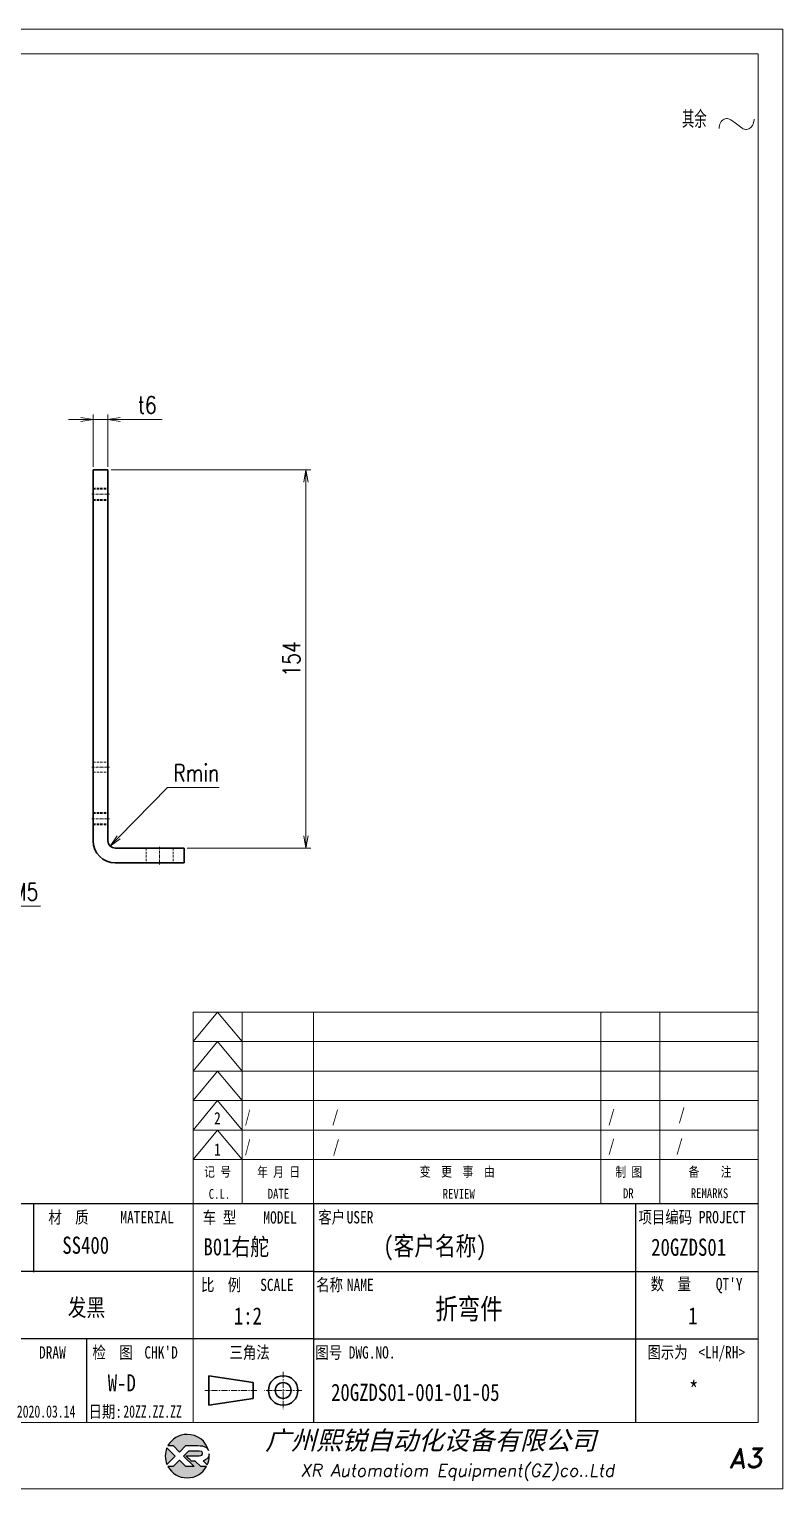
# Model space of a CAD drawing. Header units: millimetres. Extents: x 1333 to 78972, y -42879 to -5704.
# Drawn here: x 71447 to 71754, y -20114 to -19520 of the extents above; entities that cross this region are included whole.
import ezdxf
from ezdxf.enums import TextEntityAlignment as Align

# ---------------------------------------------------------------- set-up
doc = ezdxf.new("R2010")
doc.units = ezdxf.units.MM
doc.header["$LTSCALE"] = 0.5
for name, pattern in [('AM_ISO02W050x2', [3.75, 3, -0.75]), ('AM_ISO08W050x2', [9, 6, -0.75, 1.5, -0.75]), ('CENTER', [2, 1.25, -0.25, 0.25, -0.25]), ('DASHDOT', [18.5, 12, -3, 0.5, -3]), ('DASHED', [19.05, 12.7, -6.35]), ('DOT2', [0.125, 0, -0.125])]:
    doc.linetypes.add(name, pattern=pattern)
for name, color, linetype in [('DIM', 3, 'Continuous'), ('layer 1', 7, 'Continuous'), ('图号', 7, 'Continuous'), ('图名', 7, 'Continuous'), ('图框文字', 7, 'Continuous'), ('数量', 7, 'Continuous'), ('材质', 7, 'Continuous'), ('表面处理', 7, 'Continuous'), ('车型', 7, 'Continuous')]:
    doc.layers.add(name, color=color, linetype=linetype)
for name, color, linetype, lineweight in [('中心线', 2, 'AM_ISO08W050x2', 18), ('图框', 7, 'Continuous', 18), ('标注线', 3, 'Continuous', 18), ('粗实线', 7, 'Continuous', 35), ('虚线', 1, 'AM_ISO02W050x2', 18)]:
    doc.layers.add(name, color=color, linetype=linetype, lineweight=lineweight)
doc.layers.add('打印', color=7, linetype='Continuous', lineweight=15, plot=False)
doc.layers.add('打印-禁用', color=7, linetype='Continuous', lineweight=15, plot=False)
doc.styles.add('DIM', font='romans.shx', dxfattribs={"width": 0.8, "bigfont": 'bigfont.shx'})
doc.styles.add('STYLE1', font='')
doc.styles.add('国标', font='simfang.ttf', dxfattribs={"width": 0.8})
doc.styles.add('机械长仿宋', font='gbenor.shx', dxfattribs={"height": 1, "bigfont": 'gbcbig.shx'})
doc.styles.add('标题字', font='romand.shx', dxfattribs={"oblique": 10, "bigfont": 'bigfont.shx'})
doc.styles.get('STYLE1').set_extended_font_data('SimSun')
doc.dimstyles.new('XR 1-2$0', dxfattribs={"dimscale": 2, "dimtxt": 3.5, "dimasz": 2.5, "dimexe": 1, "dimexo": 0.625, "dimgap": 1.2, "dimtad": 1, "dimdsep": 46, "dimtxsty": 'DIM', "dimblk": 'OPEN', "dimcen": 0, "dimclrd": 8, "dimclre": 8, "dimclrt": 2, "dimazin": 2, "dimtfac": 0.5, "dimtmove": 0, "dimatfit": 3, "dimldrblk": 'OPEN', "dimfxl": 1, "dimtolj": 2, "dimlwd": 13, "dimlwe": 13, "dimarcsym": 0})
doc.dimstyles.new('XR 1-2$3', dxfattribs={"dimscale": 2, "dimtxt": 3.5, "dimasz": 2.5, "dimexe": 1, "dimexo": 0.625, "dimgap": 1.2, "dimtad": 1, "dimtoh": 1, "dimdsep": 46, "dimtxsty": 'DIM', "dimblk": 'OPEN', "dimcen": 0, "dimclrd": 8, "dimclre": 8, "dimclrt": 2, "dimazin": 2, "dimtfac": 0.5, "dimtofl": 0, "dimtmove": 0, "dimatfit": 3, "dimldrblk": 'OPEN', "dimfxl": 1, "dimtolj": 2, "dimlwd": 18, "dimlwe": 18, "dimarcsym": 0})
doc.dimstyles.new('XR 1-2$4', dxfattribs={"dimscale": 2, "dimtxt": 3.5, "dimasz": 2.5, "dimexe": 1, "dimexo": 0.625, "dimgap": 1.2, "dimtad": 1, "dimtoh": 1, "dimdsep": 46, "dimtxsty": 'DIM', "dimblk": 'OPEN', "dimcen": 0, "dimclrd": 8, "dimclre": 8, "dimclrt": 2, "dimazin": 2, "dimtfac": 0.5, "dimtofl": 0, "dimtmove": 0, "dimatfit": 3, "dimldrblk": 'OPEN', "dimfxl": 1, "dimtolj": 2, "dimlwd": 18, "dimlwe": 18, "dimarcsym": 0})

# ---------------------------------------------------------------- blocks, each defined once
blk = doc.blocks.new('XR')
at = {"true_color": 0xfc8000}
h = blk.add_hatch(color=30, dxfattribs=at)
h.set_gradient(color1=(252, 128, 0), rotation=240, one_color=1, tint=1, name='INVCURVED')
edge = h.paths.add_edge_path()
edge.add_spline(control_points=[(-434.18, -5928.47), (-433.9, -5928.74), (-433.63, -5929.01), (-433.63, -5929.01), (-433.63, -5929.01), (-433.63, -5929.01), (-433.36, -5928.74), (-433.09, -5928.47)], knot_values=[0.5625, 0.5625, 0.5625, 0.5625, 0.625, 0.625, 0.625, 0.625, 0.6875, 0.6875, 0.6875, 0.6875], degree=3, periodic=0)
edge.add_spline(control_points=[(-433.09, -5928.47), (-432.82, -5928.2), (-432.54, -5927.93), (-432.54, -5927.93), (-432.54, -5927.93), (-432.54, -5927.93), (-432.04, -5927.93), (-431.53, -5927.93)], knot_values=[0.4375, 0.4375, 0.4375, 0.4375, 0.5, 0.5, 0.5, 0.5, 0.5625, 0.5625, 0.5625, 0.5625], degree=3, periodic=0)
edge.add_spline(control_points=[(-431.53, -5927.93), (-431.03, -5927.93), (-430.52, -5927.93), (-430.52, -5927.93), (-430.52, -5927.93), (-430, -5927.93), (-429.43, -5927.96), (-429.01, -5928.33)], knot_values=[0.25, 0.25, 0.25, 0.25, 0.3125, 0.3125, 0.3125, 0.3125, 0.4375, 0.4375, 0.4375, 0.4375], degree=3, periodic=0)
edge.add_spline(control_points=[(-429.01, -5928.33), (-428.88, -5928.44), (-428.78, -5928.59), (-428.71, -5928.75)], knot_values=[0.125, 0.125, 0.125, 0.125, 0.25, 0.25, 0.25, 0.25], degree=3, periodic=0)
edge.add_spline(control_points=[(-428.71, -5928.75), (-429.13, -5927.18), (-430.58, -5926.02), (-432.31, -5926.02)], knot_values=[0, 0, 0, 0, 0.125, 0.125, 0.125, 0.125], degree=3, periodic=0)
edge.add_spline(control_points=[(-432.31, -5926.02), (-433.72, -5926.02), (-434.94, -5926.79), (-435.58, -5927.93)], knot_values=[0.875, 0.875, 0.875, 0.875, 1, 1, 1, 1], degree=3, periodic=0)
edge.add_spline(control_points=[(-435.58, -5927.93), (-435.58, -5927.93), (-434.72, -5927.93), (-434.72, -5927.93), (-434.72, -5927.93), (-434.72, -5927.93), (-434.45, -5928.2), (-434.18, -5928.47)], knot_values=[0.6875, 0.6875, 0.6875, 0.6875, 0.8125, 0.8125, 0.8125, 0.8125, 0.875, 0.875, 0.875, 0.875], degree=3, periodic=0)
edge = h.paths.add_edge_path()
edge.add_spline(control_points=[(-434.79, -5929.26), (-435.04, -5929.02), (-435.34, -5928.72), (-435.54, -5928.53)], knot_values=[0.562504, 0.562504, 0.562504, 0.562504, 0.656252, 0.656252, 0.656252, 0.656252], degree=3, periodic=0)
edge.add_spline(control_points=[(-435.54, -5928.53), (-435.67, -5928.4), (-435.76, -5928.31), (-435.76, -5928.31), (-435.76, -5928.31), (-435.94, -5928.74), (-436.03, -5929.21), (-436.03, -5929.71)], knot_values=[0.25, 0.25, 0.25, 0.25, 0.312504, 0.312504, 0.312504, 0.312504, 0.562504, 0.562504, 0.562504, 0.562504], degree=3, periodic=0)
edge.add_spline(control_points=[(-436.03, -5929.71), (-436.03, -5930.2), (-435.94, -5930.67), (-435.76, -5931.1), (-435.76, -5931.1), (-435.4, -5930.75), (-435.05, -5930.4)], knot_values=[0.874998, 0.874998, 0.874998, 0.874998, 1.124998, 1.124998, 1.124998, 1.25, 1.25, 1.25, 1.25], degree=3, periodic=0)
edge.add_spline(control_points=[(-435.05, -5930.4), (-434.7, -5930.05), (-434.34, -5929.71), (-434.34, -5929.71), (-434.34, -5929.71), (-434.34, -5929.71), (-434.34, -5929.71), (-434.34, -5929.71)], knot_values=[0.749878, 0.749878, 0.749878, 0.749878, 0.874875, 0.874875, 0.874875, 0.874875, 0.874998, 0.874998, 0.874998, 0.874998], degree=3, periodic=0)
edge.add_spline(control_points=[(-434.34, -5929.71), (-434.34, -5929.71), (-434.34, -5929.71), (-434.34, -5929.71)], knot_values=[0.749634, 0.749634, 0.749634, 0.749634, 0.749817, 0.749817, 0.749817, 0.749817], degree=3, periodic=0)
edge.add_spline(control_points=[(-434.35, -5929.7), (-434.35, -5929.7), (-434.35, -5929.7), (-434.35, -5929.7)], knot_values=[0.738281, 0.738281, 0.738281, 0.738281, 0.742188, 0.742188, 0.742188, 0.742188], degree=3, periodic=0)
edge.add_spline(control_points=[(-434.35, -5929.7), (-434.36, -5929.69), (-434.37, -5929.68), (-434.38, -5929.67)], knot_values=[0.726563, 0.726563, 0.726563, 0.726563, 0.738281, 0.738281, 0.738281, 0.738281], degree=3, periodic=0)
edge.add_spline(control_points=[(-434.38, -5929.67), (-434.38, -5929.66), (-434.39, -5929.65), (-434.4, -5929.65)], knot_values=[0.718751, 0.718751, 0.718751, 0.718751, 0.726563, 0.726563, 0.726563, 0.726563], degree=3, periodic=0)
edge.add_spline(control_points=[(-434.4, -5929.65), (-434.42, -5929.63), (-434.45, -5929.6), (-434.47, -5929.58)], knot_values=[0.703126, 0.703126, 0.703126, 0.703126, 0.718751, 0.718751, 0.718751, 0.718751], degree=3, periodic=0)
edge.add_spline(control_points=[(-434.47, -5929.58), (-434.5, -5929.55), (-434.53, -5929.52), (-434.56, -5929.49)], knot_values=[0.687501, 0.687501, 0.687501, 0.687501, 0.703126, 0.703126, 0.703126, 0.703126], degree=3, periodic=0)
edge.add_spline(control_points=[(-434.56, -5929.49), (-434.63, -5929.42), (-434.71, -5929.35), (-434.79, -5929.26)], knot_values=[0.656252, 0.656252, 0.656252, 0.656252, 0.687501, 0.687501, 0.687501, 0.687501], degree=3, periodic=0)
at = {"true_color": 0x0348ff}
h = blk.add_hatch(color=160, dxfattribs=at)
h.set_gradient(color1=(3, 72, 255), color2=(0, 41, 153), one_color=1, tint=0.3, name='HEMISPHERICAL')
edge = h.paths.add_edge_path()
edge.add_spline(control_points=[(-432.54, -5929.67), (-432.26, -5929.95), (-431.94, -5930.23), (-431.66, -5930.51), (-431.66, -5930.51), (-431.66, -5930.51), (-431.66, -5930.51), (-431.66, -5930.51)], knot_values=[0.736842, 0.736842, 0.736842, 0.736842, 0.789474, 0.789474, 0.789474, 0.789474, 0.802633, 0.802633, 0.802633, 0.802633], degree=3, periodic=0)
edge.add_spline(control_points=[(-431.66, -5930.51), (-431.65, -5930.51), (-431.65, -5930.52), (-431.65, -5930.52)], knot_values=[0.802633, 0.802633, 0.802633, 0.802633, 0.815791, 0.815791, 0.815791, 0.815791], degree=3, periodic=0)
edge.add_spline(control_points=[(-431.65, -5930.52), (-431.64, -5930.53), (-431.64, -5930.53), (-431.64, -5930.53)], knot_values=[0.815791, 0.815791, 0.815791, 0.815791, 0.82237, 0.82237, 0.82237, 0.82237], degree=3, periodic=0)
edge.add_spline(control_points=[(-431.64, -5930.53), (-431.64, -5930.53), (-431.64, -5930.53), (-431.63, -5930.54)], knot_values=[0.82237, 0.82237, 0.82237, 0.82237, 0.828949, 0.828949, 0.828949, 0.828949], degree=3, periodic=0)
edge.add_spline(control_points=[(-431.63, -5930.54), (-431.63, -5930.54), (-431.63, -5930.54), (-431.63, -5930.54), (-431.63, -5930.54), (-431.63, -5930.54), (-431.59, -5930.54), (-431.52, -5930.54)], knot_values=[0.841901, 0.841901, 0.841901, 0.841901, 0.842105, 0.842105, 0.842105, 0.842105, 0.855264, 0.855264, 0.855264, 0.855264], degree=3, periodic=0)
edge.add_spline(control_points=[(-431.52, -5930.54), (-431.46, -5930.54), (-431.38, -5930.54), (-431.3, -5930.54)], knot_values=[0.855264, 0.855264, 0.855264, 0.855264, 0.868422, 0.868422, 0.868422, 0.868422], degree=3, periodic=0)
edge.add_spline(control_points=[(-431.3, -5930.54), (-431.26, -5930.54), (-431.22, -5930.54), (-431.18, -5930.54)], knot_values=[0.868422, 0.868422, 0.868422, 0.868422, 0.875, 0.875, 0.875, 0.875], degree=3, periodic=0)
edge.add_spline(control_points=[(-431.18, -5930.54), (-431.14, -5930.54), (-431.1, -5930.54), (-431.07, -5930.54)], knot_values=[0.875, 0.875, 0.875, 0.875, 0.881579, 0.881579, 0.881579, 0.881579], degree=3, periodic=0)
edge.add_spline(control_points=[(-431.07, -5930.54), (-431.05, -5930.54), (-431.04, -5930.54), (-431.03, -5930.54)], knot_values=[0.881579, 0.881579, 0.881579, 0.881579, 0.884869, 0.884869, 0.884869, 0.884869], degree=3, periodic=0)
edge.add_spline(control_points=[(-431.03, -5930.54), (-431.02, -5930.54), (-431, -5930.54), (-431, -5930.54)], knot_values=[0.884869, 0.884869, 0.884869, 0.884869, 0.888158, 0.888158, 0.888158, 0.888158], degree=3, periodic=0)
edge.add_spline(control_points=[(-431, -5930.54), (-430.99, -5930.54), (-430.99, -5930.54), (-430.98, -5930.54)], knot_values=[0.888158, 0.888158, 0.888158, 0.888158, 0.889803, 0.889803, 0.889803, 0.889803], degree=3, periodic=0)
edge.add_spline(control_points=[(-430.98, -5930.54), (-430.98, -5930.54), (-430.98, -5930.54), (-430.97, -5930.54)], knot_values=[0.889803, 0.889803, 0.889803, 0.889803, 0.891447, 0.891447, 0.891447, 0.891447], degree=3, periodic=0)
edge.add_spline(control_points=[(-430.97, -5930.54), (-430.97, -5930.54), (-430.97, -5930.54), (-430.97, -5930.54)], knot_values=[0.891447, 0.891447, 0.891447, 0.891447, 0.89227, 0.89227, 0.89227, 0.89227], degree=3, periodic=0)
edge.add_spline(control_points=[(-430.97, -5930.54), (-430.97, -5930.54), (-430.97, -5930.54), (-430.97, -5930.54)], knot_values=[0.89227, 0.89227, 0.89227, 0.89227, 0.893092, 0.893092, 0.893092, 0.893092], degree=3, periodic=0)
edge.add_spline(control_points=[(-430.97, -5930.54), (-430.97, -5930.54), (-430.97, -5930.54), (-430.97, -5930.54)], knot_values=[0.893092, 0.893092, 0.893092, 0.893092, 0.893503, 0.893503, 0.893503, 0.893503], degree=3, periodic=0)
edge.add_spline(control_points=[(-430.97, -5930.54), (-430.97, -5930.54), (-430.97, -5930.54), (-430.97, -5930.54)], knot_values=[0.893503, 0.893503, 0.893503, 0.893503, 0.893914, 0.893914, 0.893914, 0.893914], degree=3, periodic=0)
edge.add_spline(control_points=[(-430.97, -5930.54), (-430.97, -5930.54), (-430.97, -5930.54), (-430.97, -5930.54)], knot_values=[0.893914, 0.893914, 0.893914, 0.893914, 0.89412, 0.89412, 0.89412, 0.89412], degree=3, periodic=0)
edge.add_spline(control_points=[(-430.97, -5930.54), (-430.97, -5930.54), (-430.97, -5930.54), (-430.97, -5930.54)], knot_values=[0.89412, 0.89412, 0.89412, 0.89412, 0.894326, 0.894326, 0.894326, 0.894326], degree=3, periodic=0)
edge.add_spline(control_points=[(-430.97, -5930.54), (-430.97, -5930.54), (-430.97, -5930.54), (-430.97, -5930.54)], knot_values=[0.894428, 0.894428, 0.894428, 0.894428, 0.894531, 0.894531, 0.894531, 0.894531], degree=3, periodic=0)
edge.add_spline(control_points=[(-430.97, -5930.54), (-430.97, -5930.54), (-430.97, -5930.54), (-430.97, -5930.54)], knot_values=[0.894531, 0.894531, 0.894531, 0.894531, 0.894583, 0.894583, 0.894583, 0.894583], degree=3, periodic=0)
edge.add_spline(control_points=[(-430.97, -5930.54), (-430.97, -5930.54), (-430.97, -5930.54), (-430.97, -5930.54), (-430.97, -5930.54), (-430.97, -5930.54), (-430.73, -5930.78), (-430.49, -5931.01)], knot_values=[0.894685, 0.894685, 0.894685, 0.894685, 0.894737, 0.894737, 0.894737, 0.894737, 0.921052, 0.921052, 0.921052, 0.921052], degree=3, periodic=0)
edge.add_spline(control_points=[(-430.49, -5931.01), (-430.26, -5931.24), (-430.02, -5931.48), (-430.02, -5931.48)], knot_values=[0.921052, 0.921052, 0.921052, 0.921052, 0.947368, 0.947368, 0.947368, 0.947368], degree=3, periodic=0)
edge.add_spline(control_points=[(-430.02, -5931.48), (-430.02, -5931.48), (-430.02, -5931.48), (-430.02, -5931.48)], knot_values=[0.947522, 0.947522, 0.947522, 0.947522, 0.947573, 0.947573, 0.947573, 0.947573], degree=3, periodic=0)
edge.add_spline(control_points=[(-430.02, -5931.48), (-430.02, -5931.48), (-430.02, -5931.48), (-430.02, -5931.48)], knot_values=[0.947573, 0.947573, 0.947573, 0.947573, 0.947676, 0.947676, 0.947676, 0.947676], degree=3, periodic=0)
edge.add_spline(control_points=[(-430.02, -5931.48), (-430.02, -5931.48), (-430.02, -5931.48), (-430.02, -5931.48)], knot_values=[0.947676, 0.947676, 0.947676, 0.947676, 0.947779, 0.947779, 0.947779, 0.947779], degree=3, periodic=0)
edge.add_spline(control_points=[(-430.02, -5931.48), (-430.02, -5931.48), (-430.02, -5931.48), (-430.02, -5931.48)], knot_values=[0.947779, 0.947779, 0.947779, 0.947779, 0.947984, 0.947984, 0.947984, 0.947984], degree=3, periodic=0)
edge.add_spline(control_points=[(-430.02, -5931.48), (-430.02, -5931.48), (-430.02, -5931.48), (-430.02, -5931.48)], knot_values=[0.947984, 0.947984, 0.947984, 0.947984, 0.94819, 0.94819, 0.94819, 0.94819], degree=3, periodic=0)
edge.add_spline(control_points=[(-430.02, -5931.48), (-430.02, -5931.48), (-430.02, -5931.48), (-430.02, -5931.48)], knot_values=[0.94819, 0.94819, 0.94819, 0.94819, 0.948601, 0.948601, 0.948601, 0.948601], degree=3, periodic=0)
edge.add_spline(control_points=[(-430.02, -5931.48), (-430.02, -5931.48), (-430.02, -5931.48), (-430.02, -5931.48)], knot_values=[0.948601, 0.948601, 0.948601, 0.948601, 0.949012, 0.949012, 0.949012, 0.949012], degree=3, periodic=0)
edge.add_spline(control_points=[(-430.02, -5931.48), (-430.02, -5931.48), (-430.01, -5931.48), (-430.01, -5931.48)], knot_values=[0.949012, 0.949012, 0.949012, 0.949012, 0.949834, 0.949834, 0.949834, 0.949834], degree=3, periodic=0)
edge.add_spline(control_points=[(-430.01, -5931.48), (-430.01, -5931.48), (-430.01, -5931.48), (-430.01, -5931.48)], knot_values=[0.949834, 0.949834, 0.949834, 0.949834, 0.950657, 0.950657, 0.950657, 0.950657], degree=3, periodic=0)
edge.add_spline(control_points=[(-430.01, -5931.48), (-430.01, -5931.48), (-430, -5931.48), (-430, -5931.48)], knot_values=[0.950657, 0.950657, 0.950657, 0.950657, 0.952301, 0.952301, 0.952301, 0.952301], degree=3, periodic=0)
edge.add_spline(control_points=[(-430, -5931.48), (-429.99, -5931.48), (-429.98, -5931.48), (-429.98, -5931.48)], knot_values=[0.952301, 0.952301, 0.952301, 0.952301, 0.953946, 0.953946, 0.953946, 0.953946], degree=3, periodic=0)
edge.add_spline(control_points=[(-429.98, -5931.48), (-429.96, -5931.48), (-429.95, -5931.48), (-429.93, -5931.48)], knot_values=[0.953946, 0.953946, 0.953946, 0.953946, 0.957236, 0.957236, 0.957236, 0.957236], degree=3, periodic=0)
edge.add_spline(control_points=[(-429.93, -5931.48), (-429.91, -5931.48), (-429.89, -5931.48), (-429.87, -5931.48)], knot_values=[0.957236, 0.957236, 0.957236, 0.957236, 0.960525, 0.960525, 0.960525, 0.960525], degree=3, periodic=0)
edge.add_spline(control_points=[(-429.87, -5931.48), (-429.82, -5931.48), (-429.77, -5931.48), (-429.71, -5931.48)], knot_values=[0.960525, 0.960525, 0.960525, 0.960525, 0.967104, 0.967104, 0.967104, 0.967104], degree=3, periodic=0)
edge.add_spline(control_points=[(-429.71, -5931.48), (-429.65, -5931.48), (-429.59, -5931.48), (-429.53, -5931.48)], knot_values=[0.967104, 0.967104, 0.967104, 0.967104, 0.973683, 0.973683, 0.973683, 0.973683], degree=3, periodic=0)
edge.add_spline(control_points=[(-429.53, -5931.48), (-429.41, -5931.48), (-429.29, -5931.48), (-429.19, -5931.48)], knot_values=[0.973683, 0.973683, 0.973683, 0.973683, 0.98684, 0.98684, 0.98684, 0.98684], degree=3, periodic=0)
edge.add_spline(control_points=[(-429.19, -5931.48), (-429.1, -5931.48), (-429.04, -5931.48), (-429.04, -5931.48), (-429.67, -5932.62), (-430.9, -5933.39), (-432.31, -5933.39)], knot_values=[0.98684, 0.98684, 0.98684, 0.98684, 1, 1, 1, 1.052632, 1.052632, 1.052632, 1.052632], degree=3, periodic=0)
edge.add_spline(control_points=[(-432.31, -5933.39), (-433.72, -5933.39), (-434.94, -5932.62), (-435.58, -5931.48), (-435.58, -5931.48), (-435.58, -5931.48), (-435.36, -5931.48), (-435.15, -5931.48)], knot_values=[0.052632, 0.052632, 0.052632, 0.052632, 0.105263, 0.105263, 0.105263, 0.105263, 0.131579, 0.131579, 0.131579, 0.131579], degree=3, periodic=0)
edge.add_spline(control_points=[(-435.15, -5931.48), (-434.93, -5931.48), (-434.72, -5931.48), (-434.72, -5931.48), (-434.72, -5931.48), (-434.72, -5931.48), (-434.45, -5931.21), (-434.18, -5930.94)], knot_values=[0.131579, 0.131579, 0.131579, 0.131579, 0.157895, 0.157895, 0.157895, 0.157895, 0.184211, 0.184211, 0.184211, 0.184211], degree=3, periodic=0)
edge.add_spline(control_points=[(-434.18, -5930.94), (-433.9, -5930.67), (-433.63, -5930.4), (-433.63, -5930.4), (-433.63, -5930.4), (-433.63, -5930.4), (-433.36, -5930.67), (-433.09, -5930.94)], knot_values=[0.184211, 0.184211, 0.184211, 0.184211, 0.210526, 0.210526, 0.210526, 0.210526, 0.236842, 0.236842, 0.236842, 0.236842], degree=3, periodic=0)
edge.add_spline(control_points=[(-433.09, -5930.94), (-432.82, -5931.21), (-432.54, -5931.48), (-432.54, -5931.48), (-432.54, -5931.48), (-432.54, -5931.48), (-432.19, -5931.48), (-431.83, -5931.48)], knot_values=[0.236842, 0.236842, 0.236842, 0.236842, 0.263158, 0.263158, 0.263158, 0.263158, 0.289474, 0.289474, 0.289474, 0.289474], degree=3, periodic=0)
edge.add_spline(control_points=[(-431.83, -5931.48), (-431.48, -5931.48), (-431.12, -5931.48), (-431.12, -5931.48), (-431.12, -5931.48), (-431.12, -5931.48), (-431.57, -5931.03), (-432.02, -5930.59)], knot_values=[0.289474, 0.289474, 0.289474, 0.289474, 0.315789, 0.315789, 0.315789, 0.315789, 0.342105, 0.342105, 0.342105, 0.342105], degree=3, periodic=0)
edge.add_spline(control_points=[(-432.02, -5930.59), (-432.47, -5930.15), (-432.92, -5929.71), (-432.92, -5929.71), (-432.92, -5929.71), (-432.92, -5929.71), (-432.71, -5929.5), (-432.5, -5929.29)], knot_values=[0.342105, 0.342105, 0.342105, 0.342105, 0.368421, 0.368421, 0.368421, 0.368421, 0.394737, 0.394737, 0.394737, 0.394737], degree=3, periodic=0)
edge.add_spline(control_points=[(-432.5, -5929.29), (-432.3, -5929.09), (-432.09, -5928.88), (-432.09, -5928.88)], knot_values=[0.394737, 0.394737, 0.394737, 0.394737, 0.421053, 0.421053, 0.421053, 0.421053], degree=3, periodic=0)
edge.add_spline(control_points=[(-432.09, -5928.88), (-432.09, -5928.88), (-432.06, -5928.86), (-432.06, -5928.86)], knot_values=[0.421053, 0.421053, 0.421053, 0.421053, 0.473684, 0.473684, 0.473684, 0.473684], degree=3, periodic=0)
edge.add_spline(control_points=[(-432.06, -5928.86), (-432.06, -5928.86), (-432.06, -5928.86), (-432.06, -5928.86), (-432.06, -5928.86), (-432.06, -5928.86), (-430.4, -5928.86), (-430.26, -5928.86)], knot_values=[0.473684, 0.473684, 0.473684, 0.473684, 0.473684, 0.473684, 0.473684, 0.473684, 0.526316, 0.526316, 0.526316, 0.526316], degree=3, periodic=0)
edge.add_spline(control_points=[(-430.26, -5928.86), (-429.54, -5928.86), (-429.62, -5929.4), (-429.83, -5929.55)], knot_values=[0.526316, 0.526316, 0.526316, 0.526316, 0.578947, 0.578947, 0.578947, 0.578947], degree=3, periodic=0)
edge.add_spline(control_points=[(-429.83, -5929.55), (-429.94, -5929.62), (-430.08, -5929.65), (-430.26, -5929.65), (-430.26, -5929.65), (-430.26, -5929.65), (-430.48, -5929.65), (-430.71, -5929.66)], knot_values=[0.578947, 0.578947, 0.578947, 0.578947, 0.631579, 0.631579, 0.631579, 0.631579, 0.657895, 0.657895, 0.657895, 0.657895], degree=3, periodic=0)
edge.add_spline(control_points=[(-430.71, -5929.66), (-430.93, -5929.66), (-431.15, -5929.67), (-431.15, -5929.67), (-431.15, -5929.67), (-431.15, -5929.67), (-432.54, -5929.67), (-432.54, -5929.67)], knot_values=[0.657895, 0.657895, 0.657895, 0.657895, 0.684211, 0.684211, 0.684211, 0.684211, 0.736842, 0.736842, 0.736842, 0.736842], degree=3, periodic=0)
edge = h.paths.add_edge_path()
edge.add_spline(control_points=[(-428.6, -5929.32), (-428.61, -5929.67), (-428.76, -5930), (-429.06, -5930.22)], knot_values=[0.8, 0.8, 0.8, 0.8, 1, 1, 1, 1], degree=3, periodic=0)
edge.add_spline(control_points=[(-429.06, -5930.22), (-429.22, -5930.34), (-429.41, -5930.43), (-429.61, -5930.48)], knot_values=[0.6, 0.6, 0.6, 0.6, 0.8, 0.8, 0.8, 0.8], degree=3, periodic=0)
edge.add_spline(control_points=[(-429.61, -5930.48), (-429.61, -5930.48), (-428.9, -5931.19), (-428.9, -5931.19), (-428.9, -5931.19), (-428.69, -5930.73), (-428.58, -5930.23), (-428.58, -5929.71)], knot_values=[0.2, 0.2, 0.2, 0.2, 0.4, 0.4, 0.4, 0.4, 0.6, 0.6, 0.6, 0.6], degree=3, periodic=0)
edge.add_spline(control_points=[(-428.58, -5929.71), (-428.58, -5929.58), (-428.59, -5929.45), (-428.6, -5929.32)], knot_values=[0, 0, 0, 0, 0.2, 0.2, 0.2, 0.2], degree=3, periodic=0)
at = {"layer": 'layer 1', "color": 30}
for points, knots in [([(-432.31, -5926.02), (-430.58, -5926.02), (-429.13, -5927.18), (-428.71, -5928.75), (-428.71, -5928.75), (-428.78, -5928.59), (-428.88, -5928.44), (-429.01, -5928.33), (-429.01, -5928.33), (-429.43, -5927.96), (-430, -5927.93), (-430.52, -5927.93), (-430.52, -5927.93), (-430.52, -5927.93), (-432.54, -5927.93), (-432.54, -5927.93), (-432.54, -5927.93), (-432.54, -5927.93), (-433.63, -5929.01), (-433.63, -5929.01), (-433.63, -5929.01), (-433.63, -5929.01), (-434.72, -5927.93), (-434.72, -5927.93), (-434.72, -5927.93), (-434.72, -5927.93), (-435.58, -5927.93), (-435.58, -5927.93), (-435.58, -5927.93), (-434.94, -5926.79), (-433.72, -5926.02), (-432.31, -5926.02)], [0, 0, 0, 0, 0.125, 0.125, 0.125, 0.125, 0.25, 0.25, 0.25, 0.25, 0.375, 0.375, 0.375, 0.375, 0.5, 0.5, 0.5, 0.5, 0.625, 0.625, 0.625, 0.625, 0.75, 0.75, 0.75, 0.75, 0.875, 0.875, 0.875, 0.875, 1, 1, 1, 1]), ([(-435.76, -5931.1), (-435.94, -5930.67), (-436.03, -5930.2), (-436.03, -5929.71), (-436.03, -5929.71), (-436.03, -5929.21), (-435.94, -5928.74), (-435.76, -5928.31), (-435.76, -5928.31), (-435.76, -5928.31), (-434.34, -5929.71), (-434.34, -5929.71), (-434.34, -5929.71), (-434.34, -5929.71), (-435.76, -5931.1), (-435.76, -5931.1)], [0, 0, 0, 0, 0.25, 0.25, 0.25, 0.25, 0.5, 0.5, 0.5, 0.5, 0.75, 0.75, 0.75, 0.75, 1, 1, 1, 1])]:
    blk.add_open_spline(points, degree=3, knots=knots, dxfattribs=at)
at = {"layer": 'layer 1', "color": 154}
for points, knots in [([(-429.04, -5931.48), (-429.67, -5932.62), (-430.9, -5933.39), (-432.31, -5933.39), (-432.31, -5933.39), (-433.72, -5933.39), (-434.94, -5932.62), (-435.58, -5931.48), (-435.58, -5931.48), (-435.58, -5931.48), (-434.72, -5931.48), (-434.72, -5931.48), (-434.72, -5931.48), (-434.72, -5931.48), (-433.63, -5930.4), (-433.63, -5930.4), (-433.63, -5930.4), (-433.63, -5930.4), (-432.54, -5931.48), (-432.54, -5931.48), (-432.54, -5931.48), (-432.54, -5931.48), (-431.12, -5931.48), (-431.12, -5931.48), (-431.12, -5931.48), (-431.12, -5931.48), (-432.92, -5929.71), (-432.92, -5929.71), (-432.92, -5929.71), (-432.92, -5929.71), (-432.09, -5928.88), (-432.09, -5928.88), (-432.09, -5928.88), (-432.09, -5928.88), (-432.06, -5928.86), (-432.06, -5928.86), (-432.06, -5928.86), (-432.06, -5928.86), (-430.4, -5928.86), (-430.26, -5928.86), (-430.26, -5928.86), (-429.54, -5928.86), (-429.62, -5929.4), (-429.83, -5929.55), (-429.83, -5929.55), (-429.94, -5929.62), (-430.08, -5929.65), (-430.26, -5929.65), (-430.26, -5929.65), (-430.26, -5929.65), (-431.15, -5929.67), (-431.15, -5929.67), (-431.15, -5929.67), (-431.15, -5929.67), (-432.54, -5929.67), (-432.54, -5929.67), (-432.54, -5929.67), (-432.26, -5929.95), (-431.94, -5930.23), (-431.66, -5930.51), (-431.66, -5930.51), (-431.66, -5930.51), (-431.63, -5930.54), (-431.63, -5930.54), (-431.63, -5930.54), (-431.63, -5930.54), (-430.97, -5930.54), (-430.97, -5930.54), (-430.97, -5930.54), (-430.97, -5930.54), (-430.02, -5931.48), (-430.02, -5931.48), (-430.02, -5931.48), (-430.02, -5931.48), (-429.04, -5931.48), (-429.04, -5931.48)], [0, 0, 0, 0, 0.052632, 0.052632, 0.052632, 0.052632, 0.105263, 0.105263, 0.105263, 0.105263, 0.157895, 0.157895, 0.157895, 0.157895, 0.210526, 0.210526, 0.210526, 0.210526, 0.263158, 0.263158, 0.263158, 0.263158, 0.315789, 0.315789, 0.315789, 0.315789, 0.368421, 0.368421, 0.368421, 0.368421, 0.421053, 0.421053, 0.421053, 0.421053, 0.473684, 0.473684, 0.473684, 0.473684, 0.526316, 0.526316, 0.526316, 0.526316, 0.578947, 0.578947, 0.578947, 0.578947, 0.631579, 0.631579, 0.631579, 0.631579, 0.684211, 0.684211, 0.684211, 0.684211, 0.736842, 0.736842, 0.736842, 0.736842, 0.789474, 0.789474, 0.789474, 0.789474, 0.842105, 0.842105, 0.842105, 0.842105, 0.894737, 0.894737, 0.894737, 0.894737, 0.947368, 0.947368, 0.947368, 0.947368, 1, 1, 1, 1]), ([(-428.6, -5929.32), (-428.59, -5929.45), (-428.58, -5929.58), (-428.58, -5929.71), (-428.58, -5929.71), (-428.58, -5930.23), (-428.69, -5930.73), (-428.9, -5931.19), (-428.9, -5931.19), (-428.9, -5931.19), (-429.61, -5930.48), (-429.61, -5930.48), (-429.61, -5930.48), (-429.41, -5930.43), (-429.22, -5930.34), (-429.06, -5930.22), (-429.06, -5930.22), (-428.76, -5930), (-428.61, -5929.67), (-428.6, -5929.32)], [0, 0, 0, 0, 0.2, 0.2, 0.2, 0.2, 0.4, 0.4, 0.4, 0.4, 0.6, 0.6, 0.6, 0.6, 0.8, 0.8, 0.8, 0.8, 1, 1, 1, 1])]:
    blk.add_open_spline(points, degree=3, knots=knots, dxfattribs=at)
blk = doc.blocks.new('GZDEH零件A3图框V01版')
at = {"layer": '中心线', "color": 1, "linetype": 'CENTER', "lineweight": 5, "ltscale": 2}
for p, q in [((3175.82, -1822.66), (3175.82, -1830.26)), ((3170.49, -1826.46), (3159.89, -1826.46)), ((3179.62, -1826.46), (3172.02, -1826.46))]:
    blk.add_line(p, q, dxfattribs=at)
at = {"layer": '图框', "linetype": 'Continuous'}
for p, q in [((3272.49, -1554.46), (2882.49, -1554.46)), ((3272.49, -1832.96), (3272.49, -1554.46)), ((3157.49, -1749.46), (3272.49, -1749.46)), ((3157.49, -1832.96), (3157.49, -1749.46)), ((2882.49, -1832.96), (3272.49, -1832.96))]:
    blk.add_line(p, q, dxfattribs=at)
at = {"layer": '图框', "color": 9}
for p, q in [((3157.49, -1755.46), (3162.49, -1749.46)), ((3162.49, -1749.46), (3167.49, -1755.46)), ((3167.49, -1788.46), (3167.49, -1749.46)), ((3240.49, -1788.46), (3240.49, -1749.46)), ((3252.49, -1749.46), (3252.49, -1788.46)), ((3157.49, -1755.46), (3272.49, -1755.46)), ((3157.49, -1761.46), (3162.49, -1755.46)), ((3162.49, -1755.46), (3167.49, -1761.46)), ((3157.49, -1761.46), (3272.49, -1761.46)), ((3157.49, -1767.46), (3162.49, -1761.46)), ((3162.49, -1761.46), (3167.49, -1767.46)), ((3157.49, -1767.46), (3272.49, -1767.46)), ((3157.49, -1773.46), (3162.49, -1767.46)), ((3162.49, -1767.46), (3167.49, -1773.46)), ((3157.49, -1773.46), (3272.49, -1773.46)), ((3157.49, -1779.46), (3162.49, -1773.46)), ((3162.49, -1773.46), (3167.49, -1779.46)), ((3157.49, -1779.46), (3272.49, -1779.46))]:
    blk.add_line(p, q, dxfattribs=at)
at = {"layer": '图框', "color": 9, "linetype": 'Continuous'}
blk.add_line((3181.99, -1749.46), (3181.99, -1832.96), dxfattribs=at)
at = {"layer": '图框', "color": 2, "linetype": 'ByBlock', "lineweight": 35}
for p, q in [((3169.69, -1824.86), (3160.69, -1823.46)), ((3160.69, -1829.46), (3160.69, -1823.46)), ((3169.69, -1824.86), (3169.69, -1828.06)), ((3169.69, -1828.06), (3160.69, -1829.46))]:
    blk.add_line(p, q, dxfattribs=at)
for radius in [3, 1.6]:
    blk.add_circle((3175.82, -1826.46), radius, dxfattribs=at)
at = {"layer": '图框文字', "color": 7}
blk.add_line((3272.49, -1788.46), (3092.49, -1788.46), dxfattribs=at)
at = {"layer": '图框文字', "color": 9}
for p, q in [((3272.49, -1788.46), (3092.49, -1788.46)), ((3124.99, -1788.46), (3124.99, -1802.35)), ((3181.99, -1788.46), (3181.99, -1832.96)), ((3247.49, -1788.46), (3247.49, -1832.96)), ((3181.99, -1802.21), (3092.49, -1802.21)), ((3181.99, -1802.21), (3272.49, -1802.21)), ((3181.99, -1815.96), (3092.49, -1815.96)), ((3135.83, -1815.96), (3135.83, -1832.96)), ((3135.83, -1815.96), (3135.83, -1832.96)), ((3181.99, -1815.96), (3272.49, -1815.96))]:
    blk.add_line(p, q, dxfattribs=at)
at = {"layer": '打印-禁用', "linetype": 'Continuous'}
for p, q in [((3277.49, -1549.46), (2857.49, -1549.46)), ((3277.49, -1846.46), (3277.49, -1549.46)), ((2857.49, -1846.46), (3277.49, -1846.46))]:
    blk.add_line(p, q, dxfattribs=at)
at = {"layer": 'DIM', "xscale": 1.199999999999818, "yscale": 1.199999999999818, "zscale": 1.199999999999818}
blk.add_blockref('XR', (3675.07, 5275.84), dxfattribs=at)
at = {"layer": '图框', "color": 9, "style": '国标', "width": 0.8}
for s, p in [('记 号', (3162.47, -1782.94)), ('年 月 日', (3174.9, -1782.98)), ('变  更  事  由', (3211.24, -1782.93)), ('C.L.', (3162.86, -1787.45)), ('DATE', (3174.85, -1787.42)), ('REVIEW', (3211.55, -1787.45))]:
    blk.add_text(s, height=2, dxfattribs=at).set_placement(p, align=Align.CENTER)
for s, p in [('制 图', (3246.15, -1781.95)), ('备    注', (3262.68, -1781.92)), ('DR', (3246.06, -1786.34)), ('REMARKS', (3262.57, -1786.32))]:
    blk.add_text(s, height=2, dxfattribs=at).set_placement(p, align=Align.MIDDLE)
at = {"layer": '图框文字', "color": 9, "style": '国标', "width": 0.8}
for s, p in [('材  质', (3128.04, -1792.46)), ('项目编码 PROJECT', (3248.13, -1792.43)), ('比  例\u3000', (3159.1, -1806.21)), ('SCALE', (3171.15, -1806.21)), ('名称\u3000', (3182.54, -1806.21)), ('NAME', (3188.8, -1806.21)), ('数  量', (3250.61, -1806.05)), ("QT'Y ", (3263.86, -1806.05)), (' DRAW', (3124.78, -1819.96)), ("CHK'D", (3147.58, -1819.96)), ('三角法', (3164.9, -1819.96)), ('图号', (3182.36, -1819.96)), ('DWG.NO.', (3189.16, -1819.96)), ('图示为', (3249.94, -1819.93)), ('<LH/RH>', (3260.31, -1819.93))]:
    blk.add_text(s, height=2.5, dxfattribs=at).set_placement(p)
for s, p in [('MATERIAL', (3148.14, -1792.46)), ('客户', (3185.68, -1792.46)), ('USER', (3191.46, -1792.46)), ('检  图', (3141.11, -1819.96)), ('日期:', (3139.62, -1832))]:
    blk.add_text(s, height=2.5, dxfattribs=at).set_placement(p, align=Align.CENTER)
for s, p in [('车 型', (3162.87, -1791.2)), ('MODEL', (3175.2, -1791.24))]:
    blk.add_text(s, height=2.5, dxfattribs=at).set_placement(p, align=Align.MIDDLE)
at = {"layer": '图框文字', "color": 7, "lineweight": -3, "style": 'STYLE1', "oblique": 15}
blk.add_text('广州熙锐自动化设备有限公司 ', height=3.8, dxfattribs=at).set_placement((3172.16, -1838.51))
at = {"layer": '图框文字', "color": 7, "style": '标题字', "oblique": 10}
for s, height, p in [('A3', 4, (3269.91, -1840.2)), ('XR Automatiom Equipment(GZ)co..Ltd', 2.5, (3211.26, -1842.9))]:
    blk.add_text(s, height=height, dxfattribs=at).set_placement(p, align=Align.MIDDLE)
blk = doc.blocks.new('DEH A3')
at = {"layer": '图框'}
blk.add_blockref('GZDEH零件A3图框V01版', (-2857.49, 1846.46), dxfattribs=at)
blk = doc.blocks.new('其余不去材料')
at = {"layer": '标注线', "color": 2, "lineweight": 13}
for points in [[(0, 0.17), (0.01, 0.48), (0.07, 0.79), (0.16, 1.09), (0.28, 1.36), (0.44, 1.6), (0.62, 1.8), (0.82, 1.97), (1.04, 2.09), (1.26, 2.17), (1.49, 2.21), (1.72, 2.21), (1.94, 2.17), (2.37, 1.97), (2.41, 1.95)], [(2.41, 1.95), (3.55, 1.11), (4.7, 0.27)], [(4.7, 0.27), (4.91, 0.14), (5.14, 0.05), (5.37, 0), (5.6, 0), (5.82, 0.04), (6.04, 0.11), (6.45, 0.38), (6.79, 0.8), (7.02, 1.34), (7.11, 1.95), (7.11, 2.09)]]:
    blk.add_lwpolyline(points, dxfattribs=at)
at = {"layer": '标注线', "color": 7, "linetype": 'DOT2', "style": '机械长仿宋'}
blk.add_text('其余', height=3.5, dxfattribs=at).set_placement((-7.56, 0.3))
blk = doc.blocks.new('_Open')
at = {"color": 0, "linetype": 'ByBlock', "lineweight": -2}
for p, q in [((-1, 0.17), (0, 0)), ((-1, -0.17), (0, 0)), ((0, 0), (-1, 0))]:
    blk.add_line(p, q, dxfattribs=at)
blk = doc.blocks.new('*D906')
at = {"layer": 'Defpoints', "color": 0, "transparency": 16777216}
for p in [(71479.53, -19678.91), (71473.53, -19699.36), (71479.53, -19699.36)]:
    blk.add_point(p, dxfattribs=at)
at = {"layer": '标注线', "color": 8, "lineweight": 13, "transparency": 16777216}
for p, q in [((71468.53, -19678.91), (71463.53, -19678.91)), ((71473.53, -19698.11), (71473.53, -19676.91)), ((71473.53, -19678.91), (71479.53, -19678.91)), ((71479.53, -19698.11), (71479.53, -19676.91)), ((71484.53, -19678.91), (71501.53, -19678.91))]:
    blk.add_line(p, q, dxfattribs=at)
at = {"layer": '标注线', "color": 8, "lineweight": 13, "transparency": 16777216, "xscale": 5, "yscale": 5, "zscale": 5}
blk.add_blockref('_Open', (71473.53, -19678.91), dxfattribs=at)
at = {"layer": '标注线', "color": 8, "lineweight": 13, "transparency": 16777216, "xscale": 5, "yscale": 5, "zscale": 5, "rotation": 180}
blk.add_blockref('_Open', (71479.53, -19678.91), dxfattribs=at)
at = {"layer": '标注线', "color": 2, "transparency": 16777216, "insert": (71495.53, -19673.01), "char_height": 7, "attachment_point": 5, "style": 'DIM'}
blk.add_mtext('\\A2;{\\Fromans,bigfont|c134;t}6', dxfattribs=at)
blk = doc.blocks.new('*D907')
at = {"layer": 'Defpoints', "color": 0, "transparency": 16777216}
for p in [(71482.53, -19850.36), (71480.43, -19852.5)]:
    blk.add_point(p, dxfattribs=at)
at = {"layer": '标注线', "color": 8, "lineweight": 18, "transparency": 16777216}
for p, q in [((71503.75, -19828.67), (71483.93, -19848.93)), ((71524.82, -19828.67), (71503.75, -19828.67))]:
    blk.add_line(p, q, dxfattribs=at)
at = {"layer": '标注线', "color": 8, "lineweight": 18, "transparency": 16777216, "xscale": 5, "yscale": 5, "zscale": 5, "rotation": 225.6138781557246}
blk.add_blockref('_Open', (71480.43, -19852.5), dxfattribs=at)
at = {"layer": '标注线', "color": 2, "transparency": 16777216, "insert": (71515.49, -19822.77), "char_height": 7, "attachment_point": 5, "style": 'DIM'}
blk.add_mtext('\\A2;{\\Fromans,bigfont|c134;Rmin}', dxfattribs=at)
blk = doc.blocks.new('*D908')
at = {"layer": 'Defpoints', "color": 0, "transparency": 16777216}
for p in [(71381.35, -19839.56), (71384.82, -19843.16)]:
    blk.add_point(p, dxfattribs=at)
at = {"layer": '标注线', "color": 8, "lineweight": 18, "transparency": 16777216}
for p, q in [((71417.45, -19877), (71388.29, -19846.76)), ((71452.12, -19877), (71417.45, -19877))]:
    blk.add_line(p, q, dxfattribs=at)
at = {"layer": '标注线', "color": 8, "lineweight": 18, "transparency": 16777216, "xscale": 5, "yscale": 5, "zscale": 5, "rotation": 133.9511025647723}
blk.add_blockref('_Open', (71384.82, -19843.16), dxfattribs=at)
at = {"layer": '标注线', "color": 2, "transparency": 16777216, "insert": (71435.99, -19871.1), "char_height": 7, "attachment_point": 5, "style": 'DIM'}
blk.add_mtext('\\A2;{\\Fromans,bigfont|c134;3x4-M5}', dxfattribs=at)
blk = doc.blocks.new('*D1001')
at = {"layer": 'Defpoints', "color": 0, "transparency": 16777216}
for p in [(71479.53, -19699.36), (71560.12, -19699.36), (71510.53, -19853.36)]:
    blk.add_point(p, dxfattribs=at)
at = {"layer": '标注线', "color": 8, "lineweight": 13, "transparency": 16777216}
for p, q in [((71480.78, -19699.36), (71562.12, -19699.36)), ((71560.12, -19848.36), (71560.12, -19704.36)), ((71511.78, -19853.36), (71562.12, -19853.36))]:
    blk.add_line(p, q, dxfattribs=at)
at = {"layer": '标注线', "color": 8, "lineweight": 13, "transparency": 16777216, "xscale": 5, "yscale": 5, "zscale": 5}
for p, rotation in [((71560.12, -19699.36), 90), ((71560.12, -19853.36), 270)]:
    blk.add_blockref('_Open', p, dxfattribs=dict(at, rotation=rotation))
at = {"layer": '标注线', "color": 2, "transparency": 16777216, "insert": (71554.22, -19776.36), "char_height": 7, "attachment_point": 5, "rotation": 90, "style": 'DIM'}
blk.add_mtext('\\A2;154', dxfattribs=at)

msp = doc.modelspace()

# ---------------------------------------------------------------- linework, layer by layer
at = {"layer": '中心线', "linetype": 'DASHDOT', "ltscale": 0.18}
for p, q in [((71472.929, -19709.357), (71480.129, -19709.357)), ((71472.929, -19820.357), (71480.129, -19820.357)), ((71472.929, -19841.357), (71480.129, -19841.357))]:
    msp.add_line(p, q, dxfattribs=at)
at = {"layer": '中心线', "linetype": 'DASHDOT', "ltscale": 0.180016}
msp.add_line((71500.529, -19852.757), (71500.529, -19859.958), dxfattribs=at)
at = {"layer": '打印'}
msp.add_lwpolyline([(70914.176, -19520.067), (71754.176, -19520.067), (71754.176, -20114.067), (70914.176, -20114.067)], close=True, dxfattribs=at)
at = {"layer": '粗实线'}
for p, q in [((71473.529, -19850.357), (71473.529, -19699.357)), ((71479.529, -19850.357), (71479.529, -19699.357)), ((71510.529, -19853.357), (71482.529, -19853.357)), ((71510.529, -19859.357), (71482.529, -19859.357))]:
    msp.add_line(p, q, dxfattribs=at)
at = {"layer": '粗实线', "ltscale": 0.15}
for p, q in [((71479.529, -19699.357), (71473.529, -19699.357)), ((71510.529, -19859.357), (71510.529, -19853.357))]:
    msp.add_line(p, q, dxfattribs=at)
at = {"layer": '粗实线'}
for radius in [9, 3]:
    msp.add_arc((71482.529, -19850.357), radius, 180, 270, dxfattribs=at)
at = {"layer": '虚线', "linetype": 'DASHED', "ltscale": 0.15}
for p, q in [((71473.529, -19706.857), (71479.529, -19706.857)), ((71473.529, -19706.857), (71479.529, -19706.857)), ((71473.529, -19707.29), (71479.529, -19707.29)), ((71473.529, -19707.29), (71479.529, -19707.29)), ((71473.529, -19707.29), (71479.529, -19707.29)), ((71473.529, -19707.29), (71479.529, -19707.29)), ((71473.529, -19707.29), (71479.529, -19707.29)), ((71473.529, -19707.29), (71479.529, -19707.29)), ((71473.529, -19711.424), (71479.529, -19711.424)), ((71473.529, -19711.424), (71479.529, -19711.424)), ((71473.529, -19711.424), (71479.529, -19711.424)), ((71473.529, -19711.424), (71479.529, -19711.424)), ((71473.529, -19711.424), (71479.529, -19711.424)), ((71473.529, -19711.424), (71479.529, -19711.424)), ((71473.529, -19711.857), (71479.529, -19711.857)), ((71473.529, -19711.857), (71479.529, -19711.857)), ((71473.529, -19818.29), (71479.529, -19818.29)), ((71473.529, -19818.29), (71479.529, -19818.29)), ((71473.529, -19822.424), (71479.529, -19822.424)), ((71473.529, -19822.424), (71479.529, -19822.424)), ((71473.529, -19838.857), (71479.529, -19838.857)), ((71473.529, -19838.857), (71479.529, -19838.857)), ((71473.529, -19839.29), (71479.529, -19839.29)), ((71473.529, -19839.29), (71479.529, -19839.29)), ((71473.529, -19839.29), (71479.529, -19839.29)), ((71473.529, -19839.29), (71479.529, -19839.29)), ((71473.529, -19843.424), (71479.529, -19843.424)), ((71473.529, -19843.424), (71479.529, -19843.424)), ((71473.529, -19843.424), (71479.529, -19843.424)), ((71473.529, -19843.424), (71479.529, -19843.424)), ((71473.529, -19843.857), (71479.529, -19843.857)), ((71473.529, -19843.857), (71479.529, -19843.857)), ((71495.029, -19853.357), (71495.029, -19859.357)), ((71495.029, -19853.357), (71495.029, -19859.357)), ((71506.029, -19853.357), (71506.029, -19859.357)), ((71506.029, -19853.357), (71506.029, -19859.357))]:
    msp.add_line(p, q, dxfattribs=at)

# ---------------------------------------------------------------- block references
at = {"layer": '图框', "xscale": 2, "yscale": 2, "zscale": 2}
msp.add_blockref('DEH A3', (70914.176, -20114.067), dxfattribs=at)
at = {"layer": '标注线', "xscale": 2, "yscale": 2, "zscale": 2}
msp.add_blockref('其余不去材料', (71728.24, -19560.843), dxfattribs=at)

# ---------------------------------------------------------------- texts
at = {"layer": '图号', "color": 3, "style": '国标', "width": 0.8}
msp.add_text('20GZDS01-001-01-05', height=7, dxfattribs=at).set_placement((71570.335, -20078.32))
at = {"layer": '图名', "color": 3, "style": '国标', "width": 0.8}
msp.add_text('折弯件', height=8.4, dxfattribs=at).set_placement((71626.48, -20045.04), align=Align.CENTER)
at = {"layer": '图框文字', "color": 3, "style": '国标'}
for s, height, width, p in [('2', 5, 0.8, (71522.732, -19965.755)), ('/', 5, 0.705904, (71535.196, -19965.123)), ('/', 5, 0.8, (71570.667, -19965.123)), ('/', 5, 0.8, (71683.077, -19964.925)), ('/', 5, 0.8, (71711.667, -19964.184)), ('1', 5, 0.8, (71522.71, -19978.475)), ('/', 5, 0.705904, (71535.196, -19977.123)), ('/', 5, 0.8, (71571.011, -19977.292)), ('/', 5, 0.8, (71683.077, -19976.925)), ('/', 5, 0.8, (71710.739, -19976.904)), ('    (客户名称)', 7.7, 0.8, (71574.866, -20019.105)), ('20GZDS01', 7, 0.8, (71700.61, -20019.247)), ('1:2', 7, 0.8, (71530.777, -20047.201)), ('W-D', 7, 0.8, (71479.452, -20074.434)), ('2020.03.14', 5, 0.7, (71442.462, -20085.107)), ('20ZZ.ZZ.ZZ', 5, 0.7, (71485.782, -20085.107))]:
    msp.add_text(s, height=height, dxfattribs=dict(at, width=width)).set_placement(p)
at = {"layer": '图框文字', "color": 3, "style": '国标', "width": 0.8}
msp.add_text('*', height=7, dxfattribs=at).set_placement((71717.92, -20077.234), align=Align.CENTER)
at = {"layer": '数量', "color": 3, "style": '国标', "width": 0.8}
msp.add_text('1', height=7, dxfattribs=at).set_placement((71717.612, -20047.17), align=Align.CENTER)
at = {"layer": '材质', "color": 3, "style": '国标', "width": 0.8}
msp.add_text('SS400', height=7, dxfattribs=at).set_placement((71470.492, -20018.427), align=Align.CENTER)
at = {"layer": '表面处理', "color": 3, "style": '国标', "width": 0.8}
msp.add_text('发黑', height=7, dxfattribs=at).set_placement((71470.776, -20043.781), align=Align.CENTER)
at = {"layer": '车型', "color": 3, "style": '国标', "width": 0.8}
msp.add_text('B01右舵', height=7, dxfattribs=at).set_placement((71518.386, -20019.075))

# ---------------------------------------------------------------- dimensions: what is measured, and where the dimension line sits
at = {"layer": '标注线'}
dim = msp.add_linear_dim(base=(71479.529, -19678.909), p1=(71473.529, -19699.357), p2=(71479.529, -19699.357), text='{\\Fromans,bigfont|c134;t}<>', dimstyle='XR 1-2$0', dxfattribs=at)
dim.commit()
dim.dimension.update_dxf_attribs({"geometry": '*D906', "text_midpoint": (71495.529, -19673.009)})
dim = msp.add_linear_dim(base=(71560.123, -19699.357), p1=(71510.529, -19853.357), p2=(71479.529, -19699.357), angle=90, dimstyle='XR 1-2$0', dxfattribs=at)
dim.commit()
dim.dimension.update_dxf_attribs({"geometry": '*D1001', "text_midpoint": (71554.223, -19776.357)})
dim = msp.add_radius_dim(center=(71482.529, -19850.357), mpoint=(71480.431, -19852.501), text='{\\Fromans,bigfont|c134;Rmin}', dimstyle='XR 1-2$4', override={"dimtmove": 1}, dxfattribs=at)
dim.commit()
dim.dimension.update_dxf_attribs({"geometry": '*D907', "text_midpoint": (71503.753, -19828.674), "dimtype": 164})
dim = msp.add_diameter_dim_2p(p1=(71381.354, -19839.557), p2=(71384.824, -19843.157), text='{\\Fromans,bigfont|c134;3x4-M5}', dimstyle='XR 1-2$3', dxfattribs=at)
dim.commit()
dim.dimension.update_dxf_attribs({"geometry": '*D908', "text_midpoint": (71435.985, -19877.002), "dimtype": 163})

doc.saveas('drawing.dxf')
